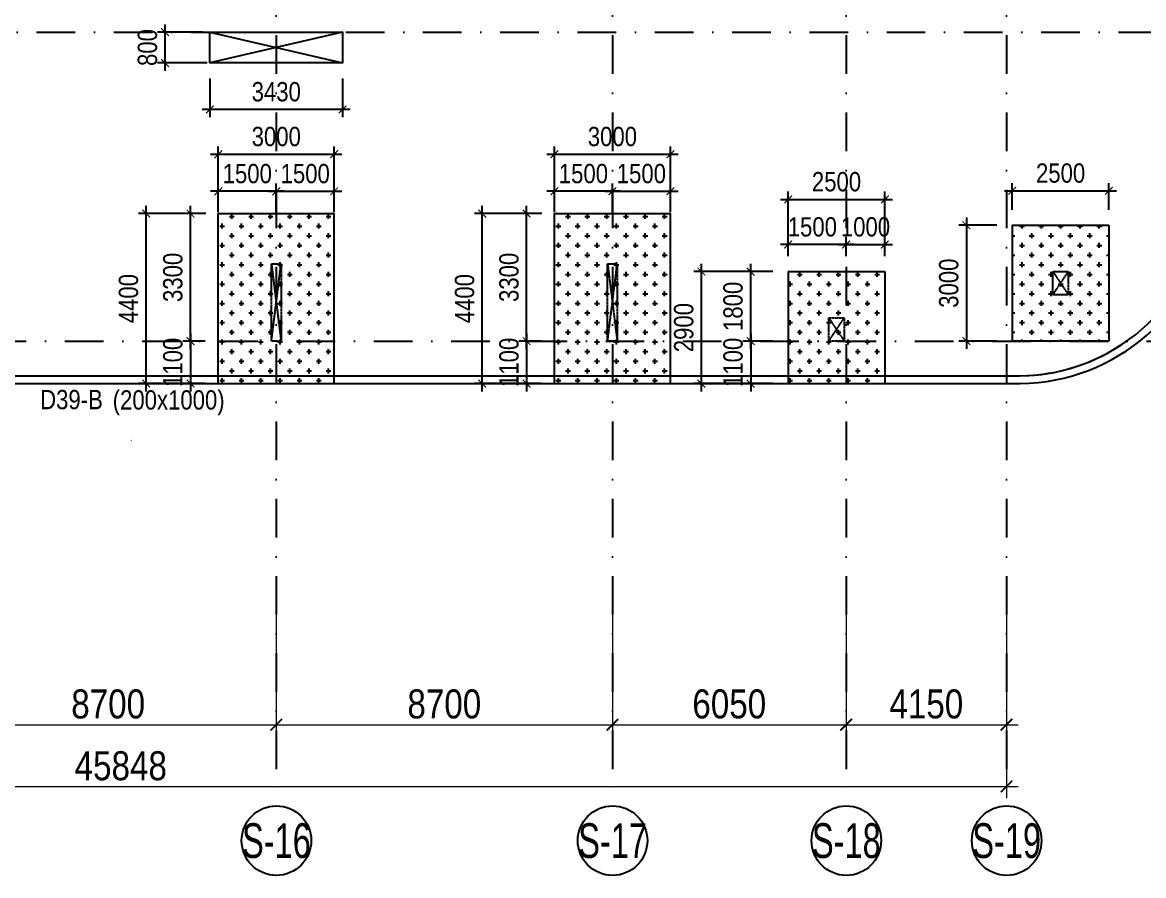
# Model space of a CAD drawing. Header units: millimetres. Extents: x -159515 to 1327256, y -225156 to 138737.
# Drawn here: x 1073065 to 1102083, y -45899 to -23814 of the extents above; entities that cross this region are included whole.
import ezdxf
from ezdxf.enums import TextEntityAlignment as Align

# ---------------------------------------------------------------- set-up
doc = ezdxf.new("R2010")
doc.units = ezdxf.units.MM
doc.header["$MEASUREMENT"] = 0
for name, pattern in [('DASHDOT', [1, 0.5, -0.25, 0, -0.25]), ('DASHED', [4.5, 3, -1.5]), ('ST_MBDV Cot vach 220805$0$HIDDEN', [0.375, 0.25, -0.125])]:
    doc.linetypes.add(name, pattern=pattern)
for name, color, linetype in [('AUDIT_I_220807103235-17', 50, 'Continuous'), ('ccu11-Khuat', 9, 'DASHED'), ('ccu11-Manh', 8, 'Continuous'), ('ccu12-Text', 31, 'Continuous'), ('KC2-DIM', 251, 'Continuous'), ('KC2-HATCH', 252, 'Continuous'), ('KT-Dim', 8, 'Continuous'), ('KT-Luoi truc South Tower', 8, 'DASHDOT'), ('ST_MBDV Cot vach 220805$0$AUDIT_I_220805193045-5', 6, 'Continuous'), ('Xref_ST_MBDV Cot vach 30.7.2022|Xref_ST_MBDV Cot vach 30.7.2022|Xref_ST_MBDV Cot vach 30.7.2022|Xref_ST_MBDV Cot vach 30.7.2022|A-GRID-SYM', 50, 'Continuous')]:
    doc.layers.add(name, color=color, linetype=linetype)
doc.layers.add('ccu12-Tencaukien', color=9, linetype='Continuous', lineweight=15)
doc.layers.add('KT-Kich thuoc', color=159, linetype='Continuous', lineweight=18)
doc.styles.add('Arial Narrow', font='ARIALN.TTF')
doc.styles.add('HBA-Text', font='GOTHIC.TTF')
doc.dimstyles.new('ccu12-200', dxfattribs={"dimscale": 200, "dimtxt": 2.5, "dimasz": 1, "dimexe": 1, "dimexo": 2, "dimgap": 1, "dimtad": 1, "dimdec": 0, "dimrnd": 5, "dimdsep": 46, "dimtxsty": 'Arial Narrow', "dimblk": 'ARCHTICK', "dimcen": -1, "dimdle": 1, "dimclrd": 256, "dimclre": 256, "dimclrt": 3, "dimadec": 0, "dimazin": 2, "dimtfac": 0.1, "dimtdec": 0, "dimtmove": 0, "dimatfit": 1, "dimldrblk": 'ARCHTICK', "dimfxl": 1, "dimtvp": 0.833333, "dimtolj": 1, "dimtzin": 12, "dimarcsym": 0})
doc.dimstyles.new('CCU_1-300', dxfattribs={"dimscale": 300, "dimtxt": 2.5, "dimasz": 1, "dimexe": 1, "dimexo": 2, "dimgap": 0.5, "dimtad": 1, "dimdec": 0, "dimdsep": 46, "dimtxsty": 'Arial Narrow', "dimblk": 'ARCHTICK', "dimcen": -1, "dimdle": 1, "dimclrd": 256, "dimclre": 256, "dimclrt": 3, "dimadec": 0, "dimazin": 2, "dimtfac": 0.1, "dimtdec": 0, "dimtix": 1, "dimtmove": 2, "dimatfit": 1, "dimfxl": 1, "dimtvp": 0.833333, "dimtolj": 1, "dimtzin": 12, "dimarcsym": 0})
pattern_1 = [(0, (-876875.3, 22163.94), (250, 250), [125, -375]), (90, (-876812.8, 22101.44), (-250, 250), [125, -375])]

# ---------------------------------------------------------------- blocks, each defined once
blk = doc.blocks.new('_ArchTick')
at = {"color": 0, "const_width": 0.15}
blk.add_lwpolyline([(-0.5, -0.5), (0.5, 0.5)], dxfattribs=at)
blk = doc.blocks.new('*D427')
at = {"layer": 'Defpoints', "color": 0, "transparency": 16777216}
for p in [(-52171, 1204), (-6323, 1204), (-6323, -3959)]:
    blk.add_point(p, dxfattribs=at)
at = {"layer": 'KT-Kich thuoc', "lineweight": -2, "transparency": 16777216}
for p, q in [((-52171, 604), (-52171, -4259)), ((-6323, 604), (-6323, -4259)), ((-52471, -3959), (-6023, -3959))]:
    blk.add_line(p, q, dxfattribs=at)
at = {"layer": 'KT-Kich thuoc', "lineweight": -2, "transparency": 16777216, "xscale": 300, "yscale": 300, "zscale": 300, "rotation": 180}
blk.add_blockref('_ArchTick', (-52171, -3959), dxfattribs=at)
at = {"layer": 'KT-Kich thuoc', "lineweight": -2, "transparency": 16777216, "xscale": 300, "yscale": 300, "zscale": 300}
blk.add_blockref('_ArchTick', (-6323, -3959), dxfattribs=at)
at = {"layer": 'KT-Kich thuoc', "color": 3, "transparency": 16777216, "insert": (-29247, -3426), "char_height": 750, "attachment_point": 5, "style": 'Arial Narrow'}
blk.add_mtext('\\A1;45848', dxfattribs=at)
blk = doc.blocks.new('*D413')
at = {"layer": 'Defpoints', "color": 0, "transparency": 16777216}
for p in [(-33923, 1204), (-25223, 1204), (-25223, -2359)]:
    blk.add_point(p, dxfattribs=at)
at = {"layer": 'KT-Kich thuoc', "lineweight": -2, "transparency": 16777216}
for p, q in [((-33923, 604), (-33923, -2659)), ((-25223, 604), (-25223, -2659)), ((-34223, -2359), (-24923, -2359))]:
    blk.add_line(p, q, dxfattribs=at)
at = {"layer": 'KT-Kich thuoc', "lineweight": -2, "transparency": 16777216, "xscale": 300, "yscale": 300, "zscale": 300, "rotation": 180}
blk.add_blockref('_ArchTick', (-33923, -2359), dxfattribs=at)
at = {"layer": 'KT-Kich thuoc', "lineweight": -2, "transparency": 16777216, "xscale": 300, "yscale": 300, "zscale": 300}
blk.add_blockref('_ArchTick', (-25223, -2359), dxfattribs=at)
at = {"layer": 'KT-Kich thuoc', "color": 3, "transparency": 16777216, "insert": (-29573, -1826), "char_height": 750, "attachment_point": 5, "style": 'Arial Narrow'}
blk.add_mtext('\\A1;8700', dxfattribs=at)
blk = doc.blocks.new('*D414')
at = {"layer": 'Defpoints', "color": 0, "transparency": 16777216}
for p in [(-25223, 1204), (-16523, 1204), (-16523, -2359)]:
    blk.add_point(p, dxfattribs=at)
at = {"layer": 'KT-Kich thuoc', "lineweight": -2, "transparency": 16777216}
for p, q in [((-25223, 604), (-25223, -2659)), ((-16523, 604), (-16523, -2659)), ((-25523, -2359), (-16223, -2359))]:
    blk.add_line(p, q, dxfattribs=at)
at = {"layer": 'KT-Kich thuoc', "lineweight": -2, "transparency": 16777216, "xscale": 300, "yscale": 300, "zscale": 300, "rotation": 180}
blk.add_blockref('_ArchTick', (-25223, -2359), dxfattribs=at)
at = {"layer": 'KT-Kich thuoc', "lineweight": -2, "transparency": 16777216, "xscale": 300, "yscale": 300, "zscale": 300}
blk.add_blockref('_ArchTick', (-16523, -2359), dxfattribs=at)
at = {"layer": 'KT-Kich thuoc', "color": 3, "transparency": 16777216, "insert": (-20873, -1826), "char_height": 750, "attachment_point": 5, "style": 'Arial Narrow'}
blk.add_mtext('\\A1;8700', dxfattribs=at)
blk = doc.blocks.new('*D415')
at = {"layer": 'Defpoints', "color": 0, "transparency": 16777216}
for p in [(-16523, 1204), (-10473, 1204), (-10473, -2359)]:
    blk.add_point(p, dxfattribs=at)
at = {"layer": 'KT-Kich thuoc', "lineweight": -2, "transparency": 16777216}
for p, q in [((-16523, 604), (-16523, -2659)), ((-10473, 604), (-10473, -2659)), ((-16823, -2359), (-10173, -2359))]:
    blk.add_line(p, q, dxfattribs=at)
at = {"layer": 'KT-Kich thuoc', "lineweight": -2, "transparency": 16777216, "xscale": 300, "yscale": 300, "zscale": 300, "rotation": 180}
blk.add_blockref('_ArchTick', (-16523, -2359), dxfattribs=at)
at = {"layer": 'KT-Kich thuoc', "lineweight": -2, "transparency": 16777216, "xscale": 300, "yscale": 300, "zscale": 300}
blk.add_blockref('_ArchTick', (-10473, -2359), dxfattribs=at)
at = {"layer": 'KT-Kich thuoc', "color": 3, "transparency": 16777216, "insert": (-13498, -1826), "char_height": 750, "attachment_point": 5, "style": 'Arial Narrow'}
blk.add_mtext('\\A1;6050', dxfattribs=at)
blk = doc.blocks.new('*D416')
at = {"layer": 'Defpoints', "color": 0, "transparency": 16777216}
for p in [(-10473, 1204), (-6323, 1204), (-6323, -2359)]:
    blk.add_point(p, dxfattribs=at)
at = {"layer": 'KT-Kich thuoc', "lineweight": -2, "transparency": 16777216}
for p, q in [((-10473, 604), (-10473, -2659)), ((-6323, 604), (-6323, -2659)), ((-10773, -2359), (-6023, -2359))]:
    blk.add_line(p, q, dxfattribs=at)
at = {"layer": 'KT-Kich thuoc', "lineweight": -2, "transparency": 16777216, "xscale": 300, "yscale": 300, "zscale": 300, "rotation": 180}
blk.add_blockref('_ArchTick', (-10473, -2359), dxfattribs=at)
at = {"layer": 'KT-Kich thuoc', "lineweight": -2, "transparency": 16777216, "xscale": 300, "yscale": 300, "zscale": 300}
blk.add_blockref('_ArchTick', (-6323, -2359), dxfattribs=at)
at = {"layer": 'KT-Kich thuoc', "color": 3, "transparency": 16777216, "insert": (-8398, -1826), "char_height": 750, "attachment_point": 5, "style": 'Arial Narrow'}
blk.add_mtext('\\A1;4150', dxfattribs=at)
blk = doc.blocks.new('GRID-SYM-flat-73')
at = {"layer": 'Xref_ST_MBDV Cot vach 30.7.2022|Xref_ST_MBDV Cot vach 30.7.2022|Xref_ST_MBDV Cot vach 30.7.2022|Xref_ST_MBDV Cot vach 30.7.2022|A-GRID-SYM'}
blk.add_circle((0, 0, 0), 900, dxfattribs=at)
at = {"layer": 'Xref_ST_MBDV Cot vach 30.7.2022|Xref_ST_MBDV Cot vach 30.7.2022|Xref_ST_MBDV Cot vach 30.7.2022|Xref_ST_MBDV Cot vach 30.7.2022|A-GRID-SYM', "style": 'HBA-Text'}
blk.add_attdef('GRID', text='', height=900, rotation=359.6303, dxfattribs=at).set_placement((0, 0, 0), align=Align.MIDDLE_CENTER)
blk = doc.blocks.new('*U192')
at = {"layer": 'ccu12-Tencaukien', "color": 8, "ltscale": 10000}
blk.add_line((361, -155), (354, -155), dxfattribs=at)
at = {"layer": 'ccu12-Text', "color": 2, "style": 'Arial Narrow', "width": 0.8}
blk.add_attdef('SH', text='', height=300, dxfattribs=at).set_placement((276, 6), align=Align.BOTTOM_RIGHT)
at = {"layer": 'ccu12-Text', "color": 31, "style": 'Arial Narrow', "width": 0.8}
for tag, p in [('(', (508, -75)), ('KT', (633, -75)), (')', (963, -75))]:
    blk.add_attdef(tag, text='', height=250, dxfattribs=at).set_placement(p, align=Align.BOTTOM_LEFT)
blk = doc.blocks.new('*D330')
at = {"layer": 'Defpoints', "color": 0, "transparency": 16777216}
for p in [(1077920, -24864, 17), (1081350, -24864, 17), (1077920, -26066)]:
    blk.add_point(p, dxfattribs=at)
at = {"layer": 'KC2-DIM', "lineweight": -2, "transparency": 16777216}
for p, q in [((1077920, -25264), (1077920, -26266)), ((1081350, -25264), (1081350, -26266)), ((1081550, -26066), (1077720, -26066))]:
    blk.add_line(p, q, dxfattribs=at)
at = {"layer": 'KC2-DIM', "lineweight": -2, "transparency": 16777216, "xscale": 200, "yscale": 200, "zscale": 200, "rotation": 180}
blk.add_blockref('_ArchTick', (1077920, -26066), dxfattribs=at)
at = {"layer": 'KC2-DIM', "lineweight": -2, "transparency": 16777216, "xscale": 200, "yscale": 200, "zscale": 200}
blk.add_blockref('_ArchTick', (1081350, -26066), dxfattribs=at)
at = {"layer": 'KC2-DIM', "color": 3, "transparency": 16777216, "insert": (1079635, -25611), "char_height": 500, "attachment_point": 5, "style": 'Arial Narrow'}
blk.add_mtext('\\A1;3430', dxfattribs=at)
blk = doc.blocks.new('*D331')
at = {"layer": 'Defpoints', "color": 0, "transparency": 16777216}
for p in [(1076758, -24064), (1078136, -24064, 17), (1078244, -24864, 17)]:
    blk.add_point(p, dxfattribs=at)
at = {"layer": 'KC2-DIM', "lineweight": -2, "transparency": 16777216}
for p, q in [((1077736, -24064), (1076558, -24064)), ((1076758, -25064), (1076758, -23864)), ((1077844, -24864), (1076558, -24864))]:
    blk.add_line(p, q, dxfattribs=at)
at = {"layer": 'KC2-DIM', "lineweight": -2, "transparency": 16777216, "xscale": 200, "yscale": 200, "zscale": 200}
for p, rotation in [((1076758, -24064), 90), ((1076758, -24864), 270)]:
    blk.add_blockref('_ArchTick', p, dxfattribs=dict(at, rotation=rotation))
at = {"layer": 'KC2-DIM', "color": 3, "transparency": 16777216, "insert": (1076303, -24464), "char_height": 500, "attachment_point": 5, "rotation": 90, "style": 'Arial Narrow'}
blk.add_mtext('\\A1;800', dxfattribs=at)
blk = doc.blocks.new('*U486')
at = {"color": 6, "linetype": 'ST_MBDV Cot vach 220805$0$HIDDEN', "ltscale": 10}
for p, q in [((-225, 1525), (-475, -475)), ((-225, -475), (-475, 1525))]:
    blk.add_line(p, q, dxfattribs=at)
blk.add_lwpolyline([(-475, -475), (-225, -475), (-225, 1525), (-475, 1525)], close=True, dxfattribs=at)
blk = doc.blocks.new('*U487')
at = {"color": 6, "linetype": 'ST_MBDV Cot vach 220805$0$HIDDEN', "ltscale": 10}
for p, q in [((-225, 1525), (-475, -475)), ((-225, -475), (-475, 1525))]:
    blk.add_line(p, q, dxfattribs=at)
blk.add_lwpolyline([(-475, -475), (-225, -475), (-225, 1525), (-475, 1525)], close=True, dxfattribs=at)
blk = doc.blocks.new('*U474')
at = {"color": 6, "linetype": 'ST_MBDV Cot vach 220805$0$HIDDEN', "ltscale": 10}
for p, q in [((-75, 125), (-475, -475)), ((-75, -475), (-475, 125))]:
    blk.add_line(p, q, dxfattribs=at)
blk.add_lwpolyline([(-475, -475), (-75, -475), (-75, 125), (-475, 125)], close=True, dxfattribs=at)
blk = doc.blocks.new('*U471')
at = {"color": 6, "linetype": 'ST_MBDV Cot vach 220805$0$HIDDEN', "ltscale": 10}
for p, q in [((-75, 125), (-475, -475)), ((-75, -475), (-475, 125))]:
    blk.add_line(p, q, dxfattribs=at)
blk.add_lwpolyline([(-475, -475), (-75, -475), (-75, 125), (-475, 125)], close=True, dxfattribs=at)
blk = doc.blocks.new('MBCV-T39')
at = {"layer": 'ST_MBDV Cot vach 220805$0$AUDIT_I_220805193045-5', "linetype": 'ByBlock', "xscale": -1, "rotation": 359.9999999999985}
for name, p in [('*U486', (-12300, -19025, 0)), ('*U487', (-3600, -19025, 0)), ('*U471', (8075, -17825, 0)), ('*U474', (2275, -19025, 0))]:
    blk.add_blockref(name, p, dxfattribs=at)
blk = doc.blocks.new('mbkc-t39')
at = {"layer": 'KC2-HATCH'}
h = blk.add_hatch(dxfattribs=at)
h.set_pattern_fill('CROSS', color=256, scale=1000)
h.set_pattern_definition([(0, (-856575.68, 22163.94), (250, 250), [125, -375]), (90, (-856513.18, 22101.44), (-250, 250), [125, -375])])
h.paths.add_polyline_path([(16350, -6600), (19350, -6600), (19350, -11000), (16350, -11000)])
h = blk.add_hatch(dxfattribs=at)
h.set_pattern_fill('CROSS', color=256, scale=1000)
h.set_pattern_definition([(0, (-847875.68, 22163.94), (250, 250), [125, -375]), (90, (-847813.18, 22101.44), (-250, 250), [125, -375])])
h.paths.add_polyline_path([(25050, -6600), (28050, -6600), (28050, -11000), (25050, -11000)])
h = blk.add_hatch(dxfattribs=at)
h.set_pattern_fill('CROSS', color=256, scale=1000)
h.set_pattern_definition(pattern_1)
h.paths.add_polyline_path([(36900, -6900), (39400, -6900), (39400, -9900), (36900, -9900)])
h = blk.add_hatch(dxfattribs=at)
h.set_pattern_fill('CROSS', color=256, scale=1000)
h.set_pattern_definition(pattern_1)
h.paths.add_polyline_path([(31100, -8100), (33600, -8100), (33600, -11000), (31100, -11000)])
for p, q in [((16350, -6600, 0), (19350, -6600, 0)), ((16350, -11000, 0), (16350, -6600, 0)), ((19350, -11000, 0), (19350, -6600, 0)), ((25050, -6600, 0), (28050, -6600, 0)), ((25050, -11000, 0), (25050, -6600, 0)), ((28050, -11000, 0), (28050, -6600, 0)), ((36900, -6900, 0), (36900, -9900, 0)), ((31100, -8100, 0), (33600, -8100, 0)), ((31100, -8100, 0), (31100, -11000, 0)), ((39400, -9900, 0), (36900, -9900, 0))]:
    blk.add_line(p, q)
at = {"elevation": 0}
for points in [[(-26286, 27544), (-26287, 27544), (-28875, 34908, 0.338337), (-32749, 36444), (-62185, 26289, 0.459457), (-64225, 21139), (-55456, 6813, 0.279689), (-50490, 5781), (-27772, 13619, 0.204279), (-27706, 13740), (-27482, 14770, -0.275412), (-26755, 15571), (-22342, 17089, -0.414195), (-21181, 16524), (-12852, -7567, 0.319754), (-8032, -11000), (37106, -11000, 0.36531), (42072, -6689, 0.102434), (42063, -5068), (39621, 6403, 0.132611), (38155, 9202, 0.066499), (37024, 10116, 0.137615), (34943, 10700), (9300, 10700)], [(-26221, 27355), (-26409, 27290), (-29057, 34822, 0.336124), (-32689, 36253), (-62119, 26100, 0.458894), (-64051, 21238), (-55300, 6941, 0.278184), (-50556, 5970), (-27901, 13786), (-27678, 14811, -0.274307), (-26816, 15761), (-22407, 17278, -0.414153), (-20992, 16589), (-12663, -7501, 0.319754), (-8032, -10800), (37104, -10800, 0.365478), (41875, -6654, 0.102721), (41867, -5109), (39426, 6361, 0.13252), (38009, 9065, 0.066443), (36920, 9945, 0.137615), (34943, 10500), (9300, 10500)], [(-53502, 5908, 0.161195), (-50556, 5970), (-27901, 13786), (-27678, 14811, -0.274307), (-26816, 15761), (-22407, 17278, -0.414153), (-20992, 16589), (-12663, -7501, 0.319754), (-8032, -10800), (37104, -10800, 0.151467), (39864, -9900)]]:
    blk.add_lwpolyline(points, format="xyb", dxfattribs=at)
for points, elevation in [([(16135, -1900), (19565, -1900), (19565, -2700), (16135, -2700), (16135, -1900)], 17), ([(36900, -6900), (39400, -6900)], 0)]:
    blk.add_lwpolyline(points, dxfattribs=dict(elevation=elevation))
at = {"extrusion": (1, 0, 0)}
for points, elevation in [([(-6900, 0), (-9900, 0)], 39400), ([(-8100, 0), (-11000, 0)], 33600)]:
    blk.add_lwpolyline(points, dxfattribs=dict(at, elevation=elevation))
at = {"layer": 'ccu11-Manh'}
for p, q in [((16135, -1900, 17), (19565, -2700, 17)), ((19565, -1900, 17), (16135, -2700, 17))]:
    blk.add_line(p, q, dxfattribs=at)
at = {"layer": 'ccu11-Khuat'}
blk.add_blockref('MBCV-T39', (29800, 9600, 0), dxfattribs=at)
blk = doc.blocks.new('*D707')
at = {"layer": 'Defpoints', "color": 0, "transparency": 16777216}
for p in [(1092885, -32064, 0), (1091914, -33164), (1092885, -33164)]:
    blk.add_point(p, dxfattribs=at)
at = {"layer": 'KC2-DIM', "lineweight": -2, "transparency": 16777216}
for p, q in [((1091914, -31864), (1091914, -33364)), ((1092485, -32064), (1091714, -32064)), ((1092485, -33164), (1091714, -33164))]:
    blk.add_line(p, q, dxfattribs=at)
at = {"layer": 'KC2-DIM', "lineweight": -2, "transparency": 16777216, "xscale": 200, "yscale": 200, "zscale": 200}
for p, rotation in [((1091914, -32064), 90), ((1091914, -33164), 270)]:
    blk.add_blockref('_ArchTick', p, dxfattribs=dict(at, rotation=rotation))
at = {"layer": 'KC2-DIM', "color": 3, "transparency": 16777216, "insert": (1091459, -32614), "char_height": 500, "attachment_point": 5, "rotation": 90, "style": 'Arial Narrow'}
blk.add_mtext('\\A1;1100', dxfattribs=at)
blk = doc.blocks.new('*D708')
at = {"layer": 'Defpoints', "color": 0, "transparency": 16777216}
for p in [(1091914, -30264), (1092885, -30264, 0), (1092485, -32064)]:
    blk.add_point(p, dxfattribs=at)
at = {"layer": 'KC2-DIM', "lineweight": -2, "transparency": 16777216}
for p, q in [((1091914, -32264), (1091914, -30064)), ((1092485, -30264), (1091714, -30264)), ((1092085, -32064), (1091714, -32064))]:
    blk.add_line(p, q, dxfattribs=at)
at = {"layer": 'KC2-DIM', "lineweight": -2, "transparency": 16777216, "xscale": 200, "yscale": 200, "zscale": 200}
for p, rotation in [((1091914, -30264), 90), ((1091914, -32064), 270)]:
    blk.add_blockref('_ArchTick', p, dxfattribs=dict(at, rotation=rotation))
at = {"layer": 'KC2-DIM', "color": 3, "transparency": 16777216, "insert": (1091459, -31164), "char_height": 500, "attachment_point": 5, "rotation": 90, "style": 'Arial Narrow'}
blk.add_mtext('\\A1;1800', dxfattribs=at)
blk = doc.blocks.new('*D709')
at = {"layer": 'Defpoints', "color": 0, "transparency": 16777216}
for p in [(1090639, -30264), (1092440, -30264), (1092440, -33164)]:
    blk.add_point(p, dxfattribs=at)
at = {"layer": 'KC2-DIM', "lineweight": -2, "transparency": 16777216}
for p, q in [((1090639, -33364), (1090639, -30064)), ((1092040, -30264), (1090439, -30264)), ((1092040, -33164), (1090439, -33164))]:
    blk.add_line(p, q, dxfattribs=at)
at = {"layer": 'KC2-DIM', "lineweight": -2, "transparency": 16777216, "xscale": 200, "yscale": 200, "zscale": 200}
for p, rotation in [((1090639, -30264), 90), ((1090639, -33164), 270)]:
    blk.add_blockref('_ArchTick', p, dxfattribs=dict(at, rotation=rotation))
at = {"layer": 'KC2-DIM', "color": 3, "transparency": 16777216, "insert": (1090183, -31714), "char_height": 500, "attachment_point": 5, "rotation": 90, "style": 'Arial Narrow'}
blk.add_mtext('\\A1;2900', dxfattribs=at)
blk = doc.blocks.new('*D710')
at = {"layer": 'Defpoints', "color": 0, "transparency": 16777216}
for p in [(1092885, -29564), (1092885, -30264, 0), (1094385, -30264)]:
    blk.add_point(p, dxfattribs=at)
at = {"layer": 'KC2-DIM', "lineweight": -2, "transparency": 16777216}
for p, q in [((1094585, -29564), (1092685, -29564)), ((1092885, -29864), (1092885, -29364)), ((1094385, -29864), (1094385, -29364))]:
    blk.add_line(p, q, dxfattribs=at)
at = {"layer": 'KC2-DIM', "lineweight": -2, "transparency": 16777216, "xscale": 200, "yscale": 200, "zscale": 200, "rotation": 180}
blk.add_blockref('_ArchTick', (1092885, -29564), dxfattribs=at)
at = {"layer": 'KC2-DIM', "lineweight": -2, "transparency": 16777216, "xscale": 200, "yscale": 200, "zscale": 200}
blk.add_blockref('_ArchTick', (1094385, -29564), dxfattribs=at)
at = {"layer": 'KC2-DIM', "color": 3, "transparency": 16777216, "insert": (1093510, -29109), "char_height": 500, "attachment_point": 5, "style": 'Arial Narrow'}
blk.add_mtext('\\A1;1500', dxfattribs=at)
blk = doc.blocks.new('*D711')
at = {"layer": 'Defpoints', "color": 0, "transparency": 16777216}
for p in [(1095385, -29564), (1094385, -29864), (1095385, -30264, 0)]:
    blk.add_point(p, dxfattribs=at)
at = {"layer": 'KC2-DIM', "lineweight": -2, "transparency": 16777216}
for p, q in [((1094185, -29564), (1095585, -29564)), ((1094385, -29464), (1094385, -29364)), ((1095385, -29864), (1095385, -29364))]:
    blk.add_line(p, q, dxfattribs=at)
at = {"layer": 'KC2-DIM', "lineweight": -2, "transparency": 16777216, "xscale": 200, "yscale": 200, "zscale": 200, "rotation": 180}
blk.add_blockref('_ArchTick', (1094385, -29564), dxfattribs=at)
at = {"layer": 'KC2-DIM', "lineweight": -2, "transparency": 16777216, "xscale": 200, "yscale": 200, "zscale": 200}
blk.add_blockref('_ArchTick', (1095385, -29564), dxfattribs=at)
at = {"layer": 'KC2-DIM', "color": 3, "transparency": 16777216, "insert": (1094885, -29109), "char_height": 500, "attachment_point": 5, "style": 'Arial Narrow'}
blk.add_mtext('\\A1;1000', dxfattribs=at)
blk = doc.blocks.new('*D712')
at = {"layer": 'Defpoints', "color": 0, "transparency": 16777216}
for p in [(1095385, -28395), (1092885, -29864), (1095385, -29864)]:
    blk.add_point(p, dxfattribs=at)
at = {"layer": 'KC2-DIM', "lineweight": -2, "transparency": 16777216}
for p, q in [((1092685, -28395), (1095585, -28395)), ((1092885, -29464), (1092885, -28195)), ((1095385, -29464), (1095385, -28195))]:
    blk.add_line(p, q, dxfattribs=at)
at = {"layer": 'KC2-DIM', "lineweight": -2, "transparency": 16777216, "xscale": 200, "yscale": 200, "zscale": 200, "rotation": 180}
blk.add_blockref('_ArchTick', (1092885, -28395), dxfattribs=at)
at = {"layer": 'KC2-DIM', "lineweight": -2, "transparency": 16777216, "xscale": 200, "yscale": 200, "zscale": 200}
blk.add_blockref('_ArchTick', (1095385, -28395), dxfattribs=at)
at = {"layer": 'KC2-DIM', "color": 3, "transparency": 16777216, "insert": (1094135, -27940), "char_height": 500, "attachment_point": 5, "style": 'Arial Narrow'}
blk.add_mtext('\\A1;2500', dxfattribs=at)
blk = doc.blocks.new('*D713')
at = {"layer": 'Defpoints', "color": 0, "transparency": 16777216}
for p in [(1098685, -29064, 0), (1097497, -32064), (1098685, -32064, 0)]:
    blk.add_point(p, dxfattribs=at)
at = {"layer": 'KC2-DIM', "lineweight": -2, "transparency": 16777216}
for p, q in [((1097497, -28864), (1097497, -32264)), ((1098285, -29064), (1097297, -29064)), ((1098285, -32064), (1097297, -32064))]:
    blk.add_line(p, q, dxfattribs=at)
at = {"layer": 'KC2-DIM', "lineweight": -2, "transparency": 16777216, "xscale": 200, "yscale": 200, "zscale": 200}
for p, rotation in [((1097497, -29064), 90), ((1097497, -32064), 270)]:
    blk.add_blockref('_ArchTick', p, dxfattribs=dict(at, rotation=rotation))
at = {"layer": 'KC2-DIM', "color": 3, "transparency": 16777216, "insert": (1097042, -30564), "char_height": 500, "attachment_point": 5, "rotation": 90, "style": 'Arial Narrow'}
blk.add_mtext('\\A1;3000', dxfattribs=at)
blk = doc.blocks.new('*D714')
at = {"layer": 'Defpoints', "color": 0, "transparency": 16777216}
for p in [(1101185, -28172), (1098685, -29064, 0), (1101185, -29064, 0)]:
    blk.add_point(p, dxfattribs=at)
at = {"layer": 'KC2-DIM', "lineweight": -2, "transparency": 16777216}
for p, q in [((1098685, -28664), (1098685, -27972)), ((1101185, -28664), (1101185, -27972)), ((1098485, -28172), (1101385, -28172))]:
    blk.add_line(p, q, dxfattribs=at)
at = {"layer": 'KC2-DIM', "lineweight": -2, "transparency": 16777216, "xscale": 200, "yscale": 200, "zscale": 200, "rotation": 180}
blk.add_blockref('_ArchTick', (1098685, -28172), dxfattribs=at)
at = {"layer": 'KC2-DIM', "lineweight": -2, "transparency": 16777216, "xscale": 200, "yscale": 200, "zscale": 200}
blk.add_blockref('_ArchTick', (1101185, -28172), dxfattribs=at)
at = {"layer": 'KC2-DIM', "color": 3, "transparency": 16777216, "insert": (1099935, -27717), "char_height": 500, "attachment_point": 5, "style": 'Arial Narrow'}
blk.add_mtext('\\A1;2500', dxfattribs=at)
blk = doc.blocks.new('*D779')
at = {"layer": 'Defpoints', "color": 0, "transparency": 16777216}
for p in [(1078194, -32064, 0), (1077415, -33164), (1078194, -33164)]:
    blk.add_point(p, dxfattribs=at)
at = {"layer": 'KC2-DIM', "lineweight": -2, "transparency": 16777216}
for p, q in [((1077415, -31864), (1077415, -33364)), ((1077794, -32064), (1077215, -32064)), ((1077794, -33164), (1077215, -33164))]:
    blk.add_line(p, q, dxfattribs=at)
at = {"layer": 'KC2-DIM', "lineweight": -2, "transparency": 16777216, "xscale": 200, "yscale": 200, "zscale": 200}
for p, rotation in [((1077415, -32064), 90), ((1077415, -33164), 270)]:
    blk.add_blockref('_ArchTick', p, dxfattribs=dict(at, rotation=rotation))
at = {"layer": 'KC2-DIM', "color": 3, "transparency": 16777216, "insert": (1076960, -32614), "char_height": 500, "attachment_point": 5, "rotation": 90, "style": 'Arial Narrow'}
blk.add_mtext('\\A1;1100', dxfattribs=at)
blk = doc.blocks.new('*D782')
at = {"layer": 'Defpoints', "color": 0, "transparency": 16777216}
for p in [(1077415, -28764), (1078210, -28764, 0), (1077806, -32064)]:
    blk.add_point(p, dxfattribs=at)
at = {"layer": 'KC2-DIM', "lineweight": -2, "transparency": 16777216}
for p, q in [((1077415, -32264), (1077415, -28564)), ((1077810, -28764), (1077215, -28764)), ((1077406, -32064), (1077215, -32064))]:
    blk.add_line(p, q, dxfattribs=at)
at = {"layer": 'KC2-DIM', "lineweight": -2, "transparency": 16777216, "xscale": 200, "yscale": 200, "zscale": 200}
for p, rotation in [((1077415, -28764), 90), ((1077415, -32064), 270)]:
    blk.add_blockref('_ArchTick', p, dxfattribs=dict(at, rotation=rotation))
at = {"layer": 'KC2-DIM', "color": 3, "transparency": 16777216, "insert": (1076960, -30414), "char_height": 500, "attachment_point": 5, "rotation": 90, "style": 'Arial Narrow'}
blk.add_mtext('\\A1;3300', dxfattribs=at)
blk = doc.blocks.new('*D783')
at = {"layer": 'Defpoints', "color": 0, "transparency": 16777216}
for p in [(1076268, -28764), (1077882, -28764), (1077882, -33164)]:
    blk.add_point(p, dxfattribs=at)
at = {"layer": 'KC2-DIM', "lineweight": -2, "transparency": 16777216}
for p, q in [((1076268, -33364), (1076268, -28564)), ((1077482, -28764), (1076068, -28764)), ((1077482, -33164), (1076068, -33164))]:
    blk.add_line(p, q, dxfattribs=at)
at = {"layer": 'KC2-DIM', "lineweight": -2, "transparency": 16777216, "xscale": 200, "yscale": 200, "zscale": 200}
for p, rotation in [((1076268, -28764), 90), ((1076268, -33164), 270)]:
    blk.add_blockref('_ArchTick', p, dxfattribs=dict(at, rotation=rotation))
at = {"layer": 'KC2-DIM', "color": 3, "transparency": 16777216, "insert": (1075812, -30964), "char_height": 500, "attachment_point": 5, "rotation": 90, "style": 'Arial Narrow'}
blk.add_mtext('\\A1;4400', dxfattribs=at)
blk = doc.blocks.new('*D784')
at = {"layer": 'Defpoints', "color": 0, "transparency": 16777216}
for p in [(1081135, -28185), (1079635, -29124, 0), (1081135, -29124, 0)]:
    blk.add_point(p, dxfattribs=at)
at = {"layer": 'KC2-DIM', "lineweight": -2, "transparency": 16777216}
for p, q in [((1079635, -28724), (1079635, -27985)), ((1081135, -28724), (1081135, -27985)), ((1079435, -28185), (1081335, -28185))]:
    blk.add_line(p, q, dxfattribs=at)
at = {"layer": 'KC2-DIM', "lineweight": -2, "transparency": 16777216, "xscale": 200, "yscale": 200, "zscale": 200, "rotation": 180}
blk.add_blockref('_ArchTick', (1079635, -28185), dxfattribs=at)
at = {"layer": 'KC2-DIM', "lineweight": -2, "transparency": 16777216, "xscale": 200, "yscale": 200, "zscale": 200}
blk.add_blockref('_ArchTick', (1081135, -28185), dxfattribs=at)
at = {"layer": 'KC2-DIM', "color": 3, "transparency": 16777216, "insert": (1080385, -27730), "char_height": 500, "attachment_point": 5, "style": 'Arial Narrow'}
blk.add_mtext('\\A1;1500', dxfattribs=at)
blk = doc.blocks.new('*D780')
at = {"layer": 'Defpoints', "color": 0, "transparency": 16777216}
for p in [(1078135, -28185), (1079635, -28724), (1078135, -29124, 0)]:
    blk.add_point(p, dxfattribs=at)
at = {"layer": 'KC2-DIM', "lineweight": -2, "transparency": 16777216}
for p, q in [((1078135, -28724), (1078135, -27985)), ((1079635, -28324), (1079635, -27985)), ((1079835, -28185), (1077935, -28185))]:
    blk.add_line(p, q, dxfattribs=at)
at = {"layer": 'KC2-DIM', "lineweight": -2, "transparency": 16777216, "xscale": 200, "yscale": 200, "zscale": 200, "rotation": 180}
blk.add_blockref('_ArchTick', (1078135, -28185), dxfattribs=at)
at = {"layer": 'KC2-DIM', "lineweight": -2, "transparency": 16777216, "xscale": 200, "yscale": 200, "zscale": 200}
blk.add_blockref('_ArchTick', (1079635, -28185), dxfattribs=at)
at = {"layer": 'KC2-DIM', "color": 3, "transparency": 16777216, "insert": (1078885, -27730), "char_height": 500, "attachment_point": 5, "style": 'Arial Narrow'}
blk.add_mtext('\\A1;1500', dxfattribs=at)
blk = doc.blocks.new('*D781')
at = {"layer": 'Defpoints', "color": 0, "transparency": 16777216}
for p in [(1081135, -27227), (1078135, -28724), (1081135, -28724)]:
    blk.add_point(p, dxfattribs=at)
at = {"layer": 'KC2-DIM', "lineweight": -2, "transparency": 16777216}
for p, q in [((1077935, -27227), (1081335, -27227)), ((1078135, -28324), (1078135, -27027)), ((1081135, -28324), (1081135, -27027))]:
    blk.add_line(p, q, dxfattribs=at)
at = {"layer": 'KC2-DIM', "lineweight": -2, "transparency": 16777216, "xscale": 200, "yscale": 200, "zscale": 200, "rotation": 180}
blk.add_blockref('_ArchTick', (1078135, -27227), dxfattribs=at)
at = {"layer": 'KC2-DIM', "lineweight": -2, "transparency": 16777216, "xscale": 200, "yscale": 200, "zscale": 200}
blk.add_blockref('_ArchTick', (1081135, -27227), dxfattribs=at)
at = {"layer": 'KC2-DIM', "color": 3, "transparency": 16777216, "insert": (1079635, -26771), "char_height": 500, "attachment_point": 5, "style": 'Arial Narrow'}
blk.add_mtext('\\A1;3000', dxfattribs=at)
blk = doc.blocks.new('*D785')
at = {"layer": 'Defpoints', "color": 0, "transparency": 16777216}
for p in [(1086894, -32064, 0), (1086115, -33164), (1086894, -33164)]:
    blk.add_point(p, dxfattribs=at)
at = {"layer": 'KC2-DIM', "lineweight": -2, "transparency": 16777216}
for p, q in [((1086115, -31864), (1086115, -33364)), ((1086494, -32064), (1085915, -32064)), ((1086494, -33164), (1085915, -33164))]:
    blk.add_line(p, q, dxfattribs=at)
at = {"layer": 'KC2-DIM', "lineweight": -2, "transparency": 16777216, "xscale": 200, "yscale": 200, "zscale": 200}
for p, rotation in [((1086115, -32064), 90), ((1086115, -33164), 270)]:
    blk.add_blockref('_ArchTick', p, dxfattribs=dict(at, rotation=rotation))
at = {"layer": 'KC2-DIM', "color": 3, "transparency": 16777216, "insert": (1085660, -32614), "char_height": 500, "attachment_point": 5, "rotation": 90, "style": 'Arial Narrow'}
blk.add_mtext('\\A1;1100', dxfattribs=at)
blk = doc.blocks.new('*D786')
at = {"layer": 'Defpoints', "color": 0, "transparency": 16777216}
for p in [(1086115, -28764), (1086910, -28764, 0), (1086506, -32064)]:
    blk.add_point(p, dxfattribs=at)
at = {"layer": 'KC2-DIM', "lineweight": -2, "transparency": 16777216}
for p, q in [((1086115, -32264), (1086115, -28564)), ((1086510, -28764), (1085915, -28764)), ((1086106, -32064), (1085915, -32064))]:
    blk.add_line(p, q, dxfattribs=at)
at = {"layer": 'KC2-DIM', "lineweight": -2, "transparency": 16777216, "xscale": 200, "yscale": 200, "zscale": 200}
for p, rotation in [((1086115, -28764), 90), ((1086115, -32064), 270)]:
    blk.add_blockref('_ArchTick', p, dxfattribs=dict(at, rotation=rotation))
at = {"layer": 'KC2-DIM', "color": 3, "transparency": 16777216, "insert": (1085660, -30414), "char_height": 500, "attachment_point": 5, "rotation": 90, "style": 'Arial Narrow'}
blk.add_mtext('\\A1;3300', dxfattribs=at)
blk = doc.blocks.new('*D787')
at = {"layer": 'Defpoints', "color": 0, "transparency": 16777216}
for p in [(1084968, -28764), (1086582, -28764), (1086582, -33164)]:
    blk.add_point(p, dxfattribs=at)
at = {"layer": 'KC2-DIM', "lineweight": -2, "transparency": 16777216}
for p, q in [((1084968, -33364), (1084968, -28564)), ((1086182, -28764), (1084768, -28764)), ((1086182, -33164), (1084768, -33164))]:
    blk.add_line(p, q, dxfattribs=at)
at = {"layer": 'KC2-DIM', "lineweight": -2, "transparency": 16777216, "xscale": 200, "yscale": 200, "zscale": 200}
for p, rotation in [((1084968, -28764), 90), ((1084968, -33164), 270)]:
    blk.add_blockref('_ArchTick', p, dxfattribs=dict(at, rotation=rotation))
at = {"layer": 'KC2-DIM', "color": 3, "transparency": 16777216, "insert": (1084512, -30964), "char_height": 500, "attachment_point": 5, "rotation": 90, "style": 'Arial Narrow'}
blk.add_mtext('\\A1;4400', dxfattribs=at)
blk = doc.blocks.new('*D788')
at = {"layer": 'Defpoints', "color": 0, "transparency": 16777216}
for p in [(1089835, -28185), (1088335, -29124, 0), (1089835, -29124, 0)]:
    blk.add_point(p, dxfattribs=at)
at = {"layer": 'KC2-DIM', "lineweight": -2, "transparency": 16777216}
for p, q in [((1088335, -28724), (1088335, -27985)), ((1089835, -28724), (1089835, -27985)), ((1088135, -28185), (1090035, -28185))]:
    blk.add_line(p, q, dxfattribs=at)
at = {"layer": 'KC2-DIM', "lineweight": -2, "transparency": 16777216, "xscale": 200, "yscale": 200, "zscale": 200, "rotation": 180}
blk.add_blockref('_ArchTick', (1088335, -28185), dxfattribs=at)
at = {"layer": 'KC2-DIM', "lineweight": -2, "transparency": 16777216, "xscale": 200, "yscale": 200, "zscale": 200}
blk.add_blockref('_ArchTick', (1089835, -28185), dxfattribs=at)
at = {"layer": 'KC2-DIM', "color": 3, "transparency": 16777216, "insert": (1089085, -27730), "char_height": 500, "attachment_point": 5, "style": 'Arial Narrow'}
blk.add_mtext('\\A1;1500', dxfattribs=at)
blk = doc.blocks.new('*D789')
at = {"layer": 'Defpoints', "color": 0, "transparency": 16777216}
for p in [(1086835, -28185), (1088335, -28724), (1086835, -29124, 0)]:
    blk.add_point(p, dxfattribs=at)
at = {"layer": 'KC2-DIM', "lineweight": -2, "transparency": 16777216}
for p, q in [((1086835, -28724), (1086835, -27985)), ((1088335, -28324), (1088335, -27985)), ((1088535, -28185), (1086635, -28185))]:
    blk.add_line(p, q, dxfattribs=at)
at = {"layer": 'KC2-DIM', "lineweight": -2, "transparency": 16777216, "xscale": 200, "yscale": 200, "zscale": 200, "rotation": 180}
blk.add_blockref('_ArchTick', (1086835, -28185), dxfattribs=at)
at = {"layer": 'KC2-DIM', "lineweight": -2, "transparency": 16777216, "xscale": 200, "yscale": 200, "zscale": 200}
blk.add_blockref('_ArchTick', (1088335, -28185), dxfattribs=at)
at = {"layer": 'KC2-DIM', "color": 3, "transparency": 16777216, "insert": (1087585, -27730), "char_height": 500, "attachment_point": 5, "style": 'Arial Narrow'}
blk.add_mtext('\\A1;1500', dxfattribs=at)
blk = doc.blocks.new('*D790')
at = {"layer": 'Defpoints', "color": 0, "transparency": 16777216}
for p in [(1089835, -27227), (1086835, -28724), (1089835, -28724)]:
    blk.add_point(p, dxfattribs=at)
at = {"layer": 'KC2-DIM', "lineweight": -2, "transparency": 16777216}
for p, q in [((1086635, -27227), (1090035, -27227)), ((1086835, -28324), (1086835, -27027)), ((1089835, -28324), (1089835, -27027))]:
    blk.add_line(p, q, dxfattribs=at)
at = {"layer": 'KC2-DIM', "lineweight": -2, "transparency": 16777216, "xscale": 200, "yscale": 200, "zscale": 200, "rotation": 180}
blk.add_blockref('_ArchTick', (1086835, -27227), dxfattribs=at)
at = {"layer": 'KC2-DIM', "lineweight": -2, "transparency": 16777216, "xscale": 200, "yscale": 200, "zscale": 200}
blk.add_blockref('_ArchTick', (1089835, -27227), dxfattribs=at)
at = {"layer": 'KC2-DIM', "color": 3, "transparency": 16777216, "insert": (1088335, -26771), "char_height": 500, "attachment_point": 5, "style": 'Arial Narrow'}
blk.add_mtext('\\A1;3000', dxfattribs=at)
blk = doc.blocks.new('Asix South Tower')
at = {"layer": 'KT-Luoi truc South Tower', "ltscale": 2000}
for p, q in [((-25223, 33491.9), (-25223, -4459.1)), ((-16523, 33491.9), (-16523, -4459.1)), ((-10473, 33491.9), (-10473, -4459.1)), ((-6323, 33491.9), (-6323, -4459.1)), ((-49426.2, 15570.4), (10118.8, 15570.4)), ((-52698.1, 7570.4), (10118.8, 7570.4))]:
    blk.add_line(p, q, dxfattribs=at)
at = {"layer": 'KT-Dim'}
ref = blk.add_blockref('GRID-SYM-flat-73', (-25217.9, -5359.1, 0), dxfattribs=dict(at, rotation=0.325197994598278))
ref.add_attrib('GRID', 'S-16', dxfattribs={"layer": 'AUDIT_I_220807103235-17', "height": 900, "style": 'HBA-Text', "width": 0.7}).set_placement((-25217.9, -5359.1, 0), align=Align.MIDDLE_CENTER)
ref = blk.add_blockref('GRID-SYM-flat-73', (-16517.9, -5359.1, 0), dxfattribs=dict(at, rotation=0.325197994598278))
ref.add_attrib('GRID', 'S-17', dxfattribs={"layer": 'AUDIT_I_220807103235-17', "height": 900, "style": 'HBA-Text', "width": 0.7}).set_placement((-16517.9, -5359.1, 0), align=Align.MIDDLE_CENTER)
ref = blk.add_blockref('GRID-SYM-flat-73', (-10467.9, -5359.1, 0), dxfattribs=dict(at, rotation=0.325197994598278))
ref.add_attrib('GRID', 'S-18', dxfattribs={"layer": 'AUDIT_I_220807103235-17', "height": 900, "style": 'HBA-Text', "width": 0.7}).set_placement((-10467.9, -5359.1, 0), align=Align.MIDDLE_CENTER)
ref = blk.add_blockref('GRID-SYM-flat-73', (-6317.9, -5359.1, 0), dxfattribs=dict(at, rotation=0.325197994598278))
ref.add_attrib('GRID', 'S-19', dxfattribs={"layer": 'AUDIT_I_220807103235-17', "height": 900, "style": 'HBA-Text', "width": 0.7}).set_placement((-6317.9, -5359.1, 0), align=Align.MIDDLE_CENTER)
at = {"layer": 'KT-Kich thuoc'}
for base, p1, p2, picture, middle in [((-6323, -3959.1), (-52170.8, 1204.1), (-6323, 1204.1), '*D427', (-29246.9, -3426.2)), ((-25223, -2359.1), (-33923, 1204.1), (-25223, 1204.1), '*D413', (-29573, -1826.2)), ((-16523, -2359.1), (-25223, 1204.1), (-16523, 1204.1), '*D414', (-20873, -1826.2)), ((-10473, -2359.1), (-16523, 1204.1), (-10473, 1204.1), '*D415', (-13498, -1826.2)), ((-6323, -2359.1), (-10473, 1204.1), (-6323, 1204.1), '*D416', (-8398, -1826.2))]:
    dim = blk.add_linear_dim(base=base, p1=p1, p2=p2, dimstyle='CCU_1-300', dxfattribs=at)
    dim.commit()
    dim.dimension.update_dxf_attribs({"geometry": picture, "text_midpoint": middle})

msp = doc.modelspace()

# ---------------------------------------------------------------- block references
msp.add_blockref('mbkc-t39', (1061785, -22163.9, 0))
at = {"layer": 'ccu12-Tencaukien', "extrusion": (4.38813e-07, -9.79924e-07, 1)}
ref = msp.add_blockref('*U192', (1075375.8, -34142.2, 0.5), dxfattribs=dict(at, xscale=1.815893337873055, yscale=1.815893337873055, zscale=1.815893337873055, rotation=339.536933714468))
ref.add_attrib('KT', '(200x1000)', dxfattribs={"color": 31, "extrusion": (4.38813e-07, -9.79924e-07, 1), "height": 500, "style": 'Arial Narrow'}).set_placement((1075401.6, -33985.8, 0.5), align=Align.BOTTOM_LEFT)
ref.add_attrib('SH', 'D39-B', dxfattribs={"color": 2, "extrusion": (4.38813e-07, -9.79924e-07, 1), "height": 500, "style": 'Arial Narrow'}).set_placement((1075146.7, -33976.9, 0.5), align=Align.BOTTOM_RIGHT)
at = {"layer": 'KT-Kich thuoc'}
msp.add_blockref('Asix South Tower', (1104857.6, -39634.4), dxfattribs=at)

# ---------------------------------------------------------------- dimensions: what is measured, and where the dimension line sits
at = {"layer": 'KC2-DIM'}
for base, p1, p2, picture, middle in [((1076758.5, -24063.9), (1078244.2, -24863.9, 17.1), (1078135.9, -24063.9, 17.1), '*D331', (1076758.5, -24463.9)), ((1077415.1, -33164.1), (1078194.4, -32063.9, 0), (1078194.4, -33164.1), '*D779', (1077415.1, -32614)), ((1086115.1, -33164.1), (1086894.4, -32063.9, 0), (1086894.4, -33164.1), '*D785', (1086115.1, -32614)), ((1091914.2, -33164.1), (1092885, -32063.9, 0), (1092885, -33164.1), '*D707', (1091914.2, -32614))]:
    dim = msp.add_linear_dim(base=base, p1=p1, p2=p2, angle=90, dimstyle='ccu12-200', dxfattribs=at)
    dim.commit()
    dim.dimension.update_dxf_attribs({"geometry": picture, "text_midpoint": middle, "dimtype": 160})
for base, p1, p2, picture, middle in [((1077920, -26065.9), (1081350, -24863.9, 17.1), (1077920, -24863.9, 17.1), '*D330', (1079635, -25610.6)), ((1081135, -27226.6), (1078135, -28723.7), (1081135, -28723.7), '*D781', (1079635, -26771.3)), ((1089835, -27226.6), (1086835, -28723.7), (1089835, -28723.7), '*D790', (1088335, -26771.3)), ((1101184.7, -28172.4), (1098684.7, -29063.9, 0), (1101184.7, -29063.9, 0), '*D714', (1099934.7, -27717.1)), ((1095385, -28395.4), (1092885, -29863.8), (1095385, -29863.8), '*D712', (1094135, -27940.2))]:
    dim = msp.add_linear_dim(base=base, p1=p1, p2=p2, dimstyle='ccu12-200', dxfattribs=at)
    dim.commit()
    dim.dimension.update_dxf_attribs({"geometry": picture, "text_midpoint": middle})
for base, p1, p2, picture, middle in [((1078135, -28185.5), (1079635, -28723.7), (1078135, -29123.7, 0), '*D780', (1078885, -28185.5)), ((1081135, -28185.5), (1079635, -29123.7, 0), (1081135, -29123.7, 0), '*D784', (1080385, -28185.5)), ((1086835, -28185.5), (1088335, -28723.7), (1086835, -29123.7, 0), '*D789', (1087585, -28185.5)), ((1089835, -28185.5), (1088335, -29123.7, 0), (1089835, -29123.7, 0), '*D788', (1089085, -28185.5)), ((1092885, -29563.9), (1094384.6, -30263.8), (1092885, -30263.8, 0), '*D710', (1093509.8, -29563.9)), ((1095385, -29563.9), (1094384.6, -29863.8), (1095385, -30263.8, 0), '*D711', (1094884.8, -29563.9))]:
    dim = msp.add_linear_dim(base=base, p1=p1, p2=p2, dimstyle='ccu12-200', dxfattribs=at)
    dim.commit()
    dim.dimension.update_dxf_attribs({"geometry": picture, "text_midpoint": middle, "dimtype": 160})
for base, p1, p2, picture, middle in [((1076267.8, -28763.8), (1077881.5, -33164.1), (1077881.5, -28763.8), '*D783', (1075812.5, -30963.9)), ((1077415.1, -28763.8), (1077805.9, -32063.9), (1078210, -28763.8, 0), '*D782', (1076959.8, -30413.8)), ((1084967.8, -28763.8), (1086581.5, -33164.1), (1086581.5, -28763.8), '*D787', (1084512.5, -30963.9)), ((1086115.1, -28763.8), (1086505.9, -32063.9), (1086910, -28763.8, 0), '*D786', (1085659.8, -30413.8)), ((1097497.1, -32063.8), (1098684.7, -29063.9, 0), (1098684.7, -32063.8, 0), '*D713', (1097041.8, -30563.8)), ((1090638.7, -30263.8), (1092440.3, -33164.1), (1092440.3, -30263.8), '*D709', (1090183.5, -31713.9)), ((1091914.2, -30263.8), (1092485, -32063.9), (1092885, -30263.8, 0), '*D708', (1091458.9, -31163.8))]:
    dim = msp.add_linear_dim(base=base, p1=p1, p2=p2, angle=90, dimstyle='ccu12-200', dxfattribs=at)
    dim.commit()
    dim.dimension.update_dxf_attribs({"geometry": picture, "text_midpoint": middle})

doc.saveas('drawing.dxf')
